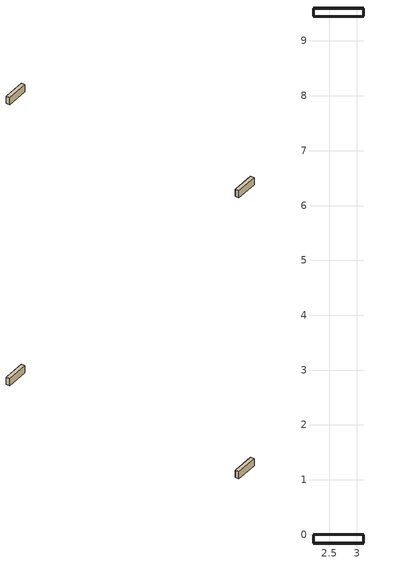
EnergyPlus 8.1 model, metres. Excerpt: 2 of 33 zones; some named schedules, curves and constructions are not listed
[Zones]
Top_AirGap_North
 wall outside (Ext_Canvas_Shell): 3.12,9.6 2.21,9.6 z2.87:3.18; 3.12,9.45 3.12,9.6 2.21,9.6 2.21,9.45 z3.18
 wall to Top_AirGap (Air_Wall): 2.21,9.45 3.12,9.45 z2.87:3.18
 wall to NE_AirGap_3 (Air_Wall): 3.12,9.45 3.12,9.6 z2.87:3.18
 wall to North Space Above Door (Air_Wall): 3.12,9.6 3.12,9.45 2.21,9.45 2.21,9.6 z2.87
 wall to NW_AirGap_3 (Air_Wall): 2.21,9.6 2.21,9.45 z2.87:3.18
Top_AirGap_South
 wall outside (Ext_Canvas_Shell): 2.21,-0.15 3.12,-0.15 z2.87:3.17; 3.12,-0.15 3.12,0 2.21,0 2.21,-0.15 z3.17
 wall to SW_AirGap_3 (Air_Wall): 2.21,0 2.21,-0.15 z2.87:3.17
 wall to South Space Above Door (Air_Wall): 3.12,0 3.12,-0.15 2.21,-0.15 2.21,0 z2.87
 wall to SE_AirGap_3 (Air_Wall): 3.12,-0.15 3.12,0 z2.87:3.17
 wall to Top_AirGap (Air_Wall): 3.12,0 2.21,0 z2.87:3.17
[Construction]
Ext_Canvas_Shell_Reverse: ExteriorCanvas_InsideBlack, ExteriorCanvas_Green
[Coil:Cooling:DX:SingleSpeed]
TZ1_PTACDXCoolCoil: Availability Schedule=CC_and_Fan; Gross Rated Total Cooling Capacity {W}=18170; Gross Rated Sensible Heat Ratio=0.677; Gross Rated Cooling COP {W/W}=1.87; Rated Air Flow Rate {m3/s}=0.6738; Total Cooling Capacity Function of Temperature Curve=HPACCoolCapFT; Total Cooling Capacity Function of Flow Fraction Curve=HPACCoolCapFFF; Energy Input Ratio Function of Temperature Curve=HPACEIRFT; Energy Input Ratio Function of Flow Fraction Curve=HPACEIRFFF; Part Load Fraction Correlation Curve=HPACPLFFPLR
[Coil:Heating:Electric]
TZ1_PTACHeater: Availability Schedule=ALWAYS_On; Efficiency=1; Nominal Capacity {W}=8800
[EnergyManagementSystem:Sensor]
Name | Output:Variable or Output:Meter Index Key | Output:Variable or Output:Meter
P_Sens | Environment | Site Outdoor Air Barometric Pressure
OZ_Floor_ST | OZ_Floor | Surface Inside Face Temperature
OZ_SouthWall_1_ST | OZ_SouthWall 1 | Surface Inside Face Temperature
OZ_SouthWall_2_ST | OZ_SouthWall 2 | Surface Inside Face Temperature
OZ_SouthWall_Door_ST | OZ_SouthWall Door | Surface Inside Face Temperature
OZ_SouthWall_3_ST | OZ_SouthWall 3 | Surface Inside Face Temperature
OZ_NorthWall_1_ST | OZ_NorthWall 1 | Surface Inside Face Temperature
OZ_NorthWall_2_ST | OZ_NorthWall 2 | Surface Inside Face Temperature
OZ_NorthWall_Door_ST | OZ_NorthWall Door | Surface Inside Face Temperature
OZ_NorthWall_3_ST | OZ_NorthWall 3 | Surface Inside Face Temperature
OZ_WestWall_1_ST | OZ_WestWall-1 | Surface Inside Face Temperature
OZ_WestWall_2_ST | OZ_WestWall-2 | Surface Inside Face Temperature
OZ_WestWall_3_ST | OZ_WestWall-3 | Surface Inside Face Temperature
OZ_EastWall_1_ST | OZ_EastWall-1 | Surface Inside Face Temperature
OZ_EastWall_2_ST | OZ_EastWall-2 | Surface Inside Face Temperature
OZ_EastWall_3_ST | OZ_EastWall-3 | Surface Inside Face Temperature
East_Windows_ST | East Windows | Surface Inside Face Temperature
West_Windows_ST | West Windows | Surface Inside Face Temperature
Surface_1_ST | Surface 1 | Surface Inside Face Temperature
Inside_EastWall_1_ST | Inside_EastWall-1 | Surface Inside Face Temperature
Surface_160_ST | Surface 160 | Surface Inside Face Temperature
Surface_53_ST | Surface 53 | Surface Inside Face Temperature
Inside_EastWall_3_ST | Inside_EastWall-3 | Surface Inside Face Temperature
Surface_34_ST | Surface 34 | Surface Inside Face Temperature
Inside_WestWall_3_ST | Inside_WestWall-3 | Surface Inside Face Temperature
Surface_27_ST | Surface 27 | Surface Inside Face Temperature
Surface_185_ST | Surface 185 | Surface Inside Face Temperature
Inside_WestWall_1_ST | Inside_WestWall-1 | Surface Inside Face Temperature
Surface_165_ST | Surface 165 | Surface Inside Face Temperature
Surface_9_ST | Surface 9 | Surface Inside Face Temperature
Surface_2_ST | Surface 2 | Surface Inside Face Temperature
Surface_19_ST | Surface 19 | Surface Inside Face Temperature
Surface_64_ST | Surface 64 | Surface Inside Face Temperature
Surface_169_ST | Surface 169 | Surface Inside Face Temperature
Surface_178_ST | Surface 178 | Surface Inside Face Temperature
Surface_68_ST | Surface 68 | Surface Inside Face Temperature
Surface_159_ST | Surface 159 | Surface Inside Face Temperature
Surface_5_ST | Surface 5 | Surface Inside Face Temperature
Outside_NorthWestFace_ST | Outside_NorthWestFace | Surface Inside Face Temperature
Surface_12_ST | Surface 12 | Surface Inside Face Temperature
Outside_SouthWestFace_ST | Outside_SouthWestFace | Surface Inside Face Temperature
Surface_171_ST | Surface 171 | Surface Inside Face Temperature
Surface_70_ST | Surface 70 | Surface Inside Face Temperature
Surface_182_ST | Surface 182 | Surface Inside Face Temperature
Outside_EastWall_1_ST | Outside_EastWall-1 | Surface Inside Face Temperature
Surface_195_ST | Surface 195 | Surface Inside Face Temperature
Outside_EastWall_2_ST | Outside_EastWall-2 | Surface Inside Face Temperature
Outside_EastWall_3_ST | Outside_EastWall-3 | Surface Inside Face Temperature
Surface_42_ST | Surface 42 | Surface Inside Face Temperature
Outside_WestWall_3_ST | Outside_WestWall-3 | Surface Inside Face Temperature
Outside_WestWall_2_ST | Outside_WestWall-2 | Surface Inside Face Temperature
Surface_188_ST | Surface 188 | Surface Inside Face Temperature
Outside_WestWall_1_ST | Outside_WestWall-1 | Surface Inside Face Temperature
Vestibule_EastWall_ST | Vestibule_EastWall | Surface Inside Face Temperature
Vestibule_NorthWall_Door_ST | Vestibule_NorthWall-Door | Surface Inside Face Temperature
Vestibule_WestWall_ST | Vestibule_WestWall | Surface Inside Face Temperature
Vestibule_Roof_ST | Vestibule_Roof | Surface Inside Face Temperature
Vestibule_SouthWall_ST | Vestibule_SouthWall | Surface Inside Face Temperature
[EnergyManagementSystem:ProgramCallingManager]
Floor CC Prgm: BeginTimestepBeforePredictor; Floor_CC_Prgm
ISoIS CC Prgm: BeginTimestepBeforePredictor; ISoIS_CC_Prgm
OSoIS CC Prgm: BeginTimestepBeforePredictor; OSoIS_CC_Prgm
ISoOS CC Prgm: BeginTimestepBeforePredictor; ISoOS_CC_Prgm
[EnergyManagementSystem:Actuator] Actuated Component Type=Schedule:Compact; Actuated Component Control Type=Schedule Value
Name | Actuated Component Unique
OZ_Floor_CCSA | OZ_Floor CC Sch
OZ_SouthWall_1_CCSA | OZ_SouthWall 1 CC Sch
OZ_SouthWall_2_CCSA | OZ_SouthWall 2 CC Sch
OZ_SouthWall_Door_CCSA | OZ_SouthWall Door CC Sch
OZ_SouthWall_3_CCSA | OZ_SouthWall 3 CC Sch
OZ_NorthWall_1_CCSA | OZ_NorthWall 1 CC Sch
OZ_NorthWall_2_CCSA | OZ_NorthWall 2 CC Sch
OZ_NorthWall_Door_CCSA | OZ_NorthWall Door CC Sch
OZ_NorthWall_3_CCSA | OZ_NorthWall 3 CC Sch
OZ_WestWall_1_CCSA | OZ_WestWall-1 CC Sch
OZ_WestWall_2_CCSA | OZ_WestWall-2 CC Sch
OZ_WestWall_3_CCSA | OZ_WestWall-3 CC Sch
OZ_EastWall_1_CCSA | OZ_EastWall-1 CC Sch
OZ_EastWall_2_CCSA | OZ_EastWall-2 CC Sch
OZ_EastWall_3_CCSA | OZ_EastWall-3 CC Sch
East_Windows_CCSA | East Windows CC Sch
West_Windows_CCSA | West Windows CC Sch
Surface_1_CCSA | Surface 1 CC Sch
Inside_EastWall_1_CCSA | Inside_EastWall-1 CC Sch
Surface_160_CCSA | Surface 160 CC Sch
Surface_53_CCSA | Surface 53 CC Sch
Inside_EastWall_3_CCSA | Inside_EastWall-3 CC Sch
Surface_34_CCSA | Surface 34 CC Sch
Inside_WestWall_3_CCSA | Inside_WestWall-3 CC Sch
Surface_27_CCSA | Surface 27 CC Sch
Surface_185_CCSA | Surface 185 CC Sch
Inside_WestWall_1_CCSA | Inside_WestWall-1 CC Sch
Surface_165_CCSA | Surface 165 CC Sch
Surface_9_CCSA | Surface 9 CC Sch
Surface_2_CCSA | Surface 2 CC Sch
Surface_19_CCSA | Surface 19 CC Sch
Surface_64_CCSA | Surface 64 CC Sch
Surface_169_CCSA | Surface 169 CC Sch
Surface_178_CCSA | Surface 178 CC Sch
Surface_68_CCSA | Surface 68 CC Sch
Surface_159_CCSA | Surface 159 CC Sch
Surface_5_CCSA | Surface 5 CC Sch
Outside_NorthWestFace_CCSA | Outside_NorthWestFace CC Sch
Surface_12_CCSA | Surface 12 CC Sch
Outside_SouthWestFace_CCSA | Outside_SouthWestFace CC Sch
Surface_171_CCSA | Surface 171 CC Sch
Surface_70_CCSA | Surface 70 CC Sch
Surface_182_CCSA | Surface 182 CC Sch
Outside_EastWall_1_CCSA | Outside_EastWall-1 CC Sch
Surface_195_CCSA | Surface 195 CC Sch
Outside_EastWall_2_CCSA | Outside_EastWall-2 CC Sch
Outside_EastWall_3_CCSA | Outside_EastWall-3 CC Sch
Surface_42_CCSA | Surface 42 CC Sch
Outside_WestWall_3_CCSA | Outside_WestWall-3 CC Sch
Outside_WestWall_2_CCSA | Outside_WestWall-2 CC Sch
Surface_188_CCSA | Surface 188 CC Sch
Outside_WestWall_1_CCSA | Outside_WestWall-1 CC Sch
Vestibule_EastWall_CCSA | Vestibule_EastWall CC Sch
Vestibule_NorthWall_Door_CCSA | Vestibule_NorthWall-Door CC Sch
Vestibule_WestWall_CCSA | Vestibule_WestWall CC Sch
Vestibule_Roof_CCSA | Vestibule_Roof CC Sch
Vestibule_SouthWall_CCSA | Vestibule_SouthWall CC Sch
[EnergyManagementSystem:Program]
Floor_CC_Prgm: SET m = 1; SET Tsurf = OZ_Floor_ST; SET Tzone = Occupied_TZ_OZ_Floor_ZT; SET deltaT = @Abs (Tsurf - Tzone); IF deltaT > 0; IF Tsurf > Tzone; SET OZ_Floor_CCSA = m * ((9.882 * (deltaT^(1/3))) / 6.283); ELSEIF Tsurf < Tzone; SET OZ_Floor_CCSA = m * ((1.81 * (deltaT^(1/3))) / 2.382); ENDIF; ELSE; SET OZ_Floor_CCSA = 0; ENDIF
ISoIS_CC_Prgm: SET m = 3.5; SET Tsurf = OZ_SouthWall_1_ST; SET Tzone = Occupied_TZ_OZ_SouthWall_1_ZT; SET deltaT = @Abs (Tsurf - Tzone); SET H = 3.62232854390653; IF deltaT > 0; SET a = (1.5 * ((deltaT / H)^(1/4)))^6; SET b = (1.23 * (deltaT^(1/3)))^6; SET OZ_SouthWall_1_CCSA = m * ((a + b)^(1/6)); ELSE; SET OZ_SouthWall_1_CCSA = 0; ENDIF; SET Tsurf = OZ_SouthWall_2_ST; SET Tzone = Occupied_TZ_OZ_SouthWall_2_ZT; SET deltaT = @Abs (Tsurf - Tzone); SET H = 1.3858720431555; IF deltaT > 0; SET a = (1.5 * ((deltaT / H)^(1/4)))^6; SET b = (1.23 * (deltaT^(1/3)))^6; SET OZ_SouthWall_2_CCSA = m * ((a + b)^(1/6)); ELSE; SET OZ_SouthWall_2_CCSA = 0; ENDIF; SET Tsurf = OZ_SouthWall_Door_ST; SET Tzone = Occupied_TZ_OZ_SouthWall_Door_ZT; SET deltaT = @Abs (Tsurf - Tzone); SET H = 2.04466055862581; IF deltaT > 0; SET a = (1.5 * ((deltaT / H)^(1/4)))^6; SET b = (1.23 * (deltaT^(1/3)))^6; SET OZ_SouthWall_Door_CCSA = m * ((a + b)^(1/6)); ELSE; SET OZ_SouthWall_Door_CCSA = 0; ENDIF; SET Tsurf = OZ_SouthWall_3_ST; SET Tzone = Occupied_TZ_OZ_SouthWall_3_ZT; SET deltaT = @Abs (Tsurf - Tzone); SET H = 3.62232854390653; IF deltaT > 0; SET a = (1.5 * ((deltaT / H)^(1/4)))^6; SET b = (1.23 * (deltaT^(1/3)))^6; SET OZ_SouthWall_3_CCSA = m * ((a + b)^(1/6)); ELSE; SET OZ_SouthWall_3_CCSA = 0; ENDIF; SET Tsurf = OZ_NorthWall_1_ST; SET Tzone = Occupied_TZ_OZ_NorthWall_1_ZT; SET deltaT = @Abs (Tsurf - Tzone); SET H = 3.62232854390653; IF deltaT > 0; SET a = (1.5 * ((deltaT / H)^(1/4)))^6; SET b = (1.23 * (deltaT^(1/3)))^6; SET OZ_NorthWall_1_CCSA = m * ((a + b)^(1/6)); ELSE; SET OZ_NorthWall_1_CCSA = 0; ENDIF; SET Tsurf = OZ_NorthWall_2_ST; SET Tzone = Occupied_TZ_OZ_NorthWall_2_ZT; SET deltaT = @Abs (Tsurf - Tzone); SET H = 1.3858720431555; IF deltaT > 0; SET a = (1.5 * ((deltaT / H)^(1/4)))^6; SET b = (1.23 * (deltaT^(1/3)))^6; SET OZ_NorthWall_2_CCSA = m * ((a + b)^(1/6)); ELSE; SET OZ_NorthWall_2_CCSA = 0; ENDIF; SET Tsurf = OZ_NorthWall_Door_ST; SET Tzone = Occupied_TZ_OZ_NorthWall_Door_ZT; SET deltaT = @Abs (Tsurf - Tzone); SET H = 2.04466055862581; IF deltaT > 0; SET a = (1.5 * ((deltaT / H)^(1/4)))^6; SET b = (1.23 * (deltaT^(1/3)))^6; SET OZ_NorthWall_Door_CCSA = m * ((a + b)^(1/6)); ELSE; SET OZ_NorthWall_Door_CCSA = 0; ENDIF; SET Tsurf = OZ_NorthWall_3_ST; SET Tzone = Occupied_TZ_OZ_NorthWall_3_ZT; SET deltaT = @Abs (Tsurf - Tzone); SET H = 3.62232854390653; IF deltaT > 0; SET a = (1.5 * ((deltaT / H)^(1/4)))^6; SET b = (1.23 * (deltaT^(1/3)))^6; SET OZ_NorthWall_3_CCSA = m * ((a + b)^(1/6)); ELSE; SET OZ_NorthWall_3_CCSA = 0; ENDIF; SET Tsurf = OZ_WestWall_1_ST; SET Tzone = Occupied_TZ_OZ_WestWall_1_ZT; SET deltaT = @Abs (Tsurf - Tzone); SET H = 1.72787042988298; IF deltaT > 0; SET a = (1.5 * ((deltaT / H)^(1/4)))^6; SET b = (1.23 * (deltaT^(1/3)))^6; SET OZ_WestWall_1_CCSA = m * ((a + b)^(1/6)); ELSE; SET OZ_WestWall_1_CCSA = 0; ENDIF; SET Tsurf = OZ_WestWall_2_ST; SET Tzone = Occupied_TZ_OZ_WestWall_2_ZT; SET deltaT = @Abs (Tsurf - Tzone); SET H = 0.61786241908727; IF deltaT > 0; SET a = (1.5 * ((deltaT / H)^(1/4)))^6; SET b = (1.23 * (deltaT^(1/3)))^6; SET OZ_WestWall_2_CCSA = m * ((a + b)^(1/6)); ELSE; SET OZ_WestWall_2_CCSA = 0; ENDIF; SET Tsurf = OZ_WestWall_3_ST; SET Tzone = Occupied_TZ_OZ_WestWall_3_ZT; SET deltaT = @Abs (Tsurf - Tzone); SET H = 1.1395829384753; IF deltaT > 0; SET a = (1.5 * ((deltaT / H)^(1/4)))^6; SET b = (1.23 * (deltaT^(1/3)))^6; SET OZ_WestWall_3_CCSA = m * ((a + b)^(1/6)); ELSE; SET OZ_WestWall_3_CCSA = 0; ENDIF; SET Tsurf = OZ_EastWall_1_ST; SET Tzone = Occupied_TZ_OZ_EastWall_1_ZT; SET deltaT = @Abs (Tsurf - Tzone); SET H = 1.72787042988298; IF deltaT > 0; SET a = (1.5 * ((deltaT / H)^(1/4)))^6; SET b = (1.23 * (deltaT^(1/3)))^6; SET OZ_EastWall_1_CCSA = m * ((a + b)^(1/6)); ELSE; SET OZ_EastWall_1_CCSA = 0; ENDIF; SET Tsurf = OZ_EastWall_2_ST; SET Tzone = Occupied_TZ_OZ_EastWall_2_ZT; SET deltaT = @Abs (Tsurf - Tzone); SET H = 0.61786241908727; IF deltaT > 0; SET a = (1.5 * ((deltaT / H)^(1/4)))^6; SET b = (1.23 * (deltaT^(1/3)))^6; SET OZ_EastWall_2_CCSA = m * ((a + b)^(1/6)); ELSE; SET OZ_EastWall_2_CCSA = 0; ENDIF; SET Tsurf = OZ_EastWall_3_ST; SET Tzone = Occupied_TZ_OZ_EastWall_3_ZT; SET deltaT = @Abs (Tsurf - Tzone); SET H = 1.1395829384753; IF deltaT > 0; SET a = (1.5 * ((deltaT / H)^(1/4)))^6; SET b = (1.23 * (deltaT^(1/3)))^6; SET OZ_EastWall_3_CCSA = m * ((a + b)^(1/6)); ELSE; SET OZ_EastWall_3_CCSA = 0; ENDIF; SET Tsurf = East_Windows_ST; SET Tzone = Occupied_TZ_East_Windows_ZT; SET deltaT = @Abs (Tsurf - Tzone); SET H = 0.441960000000003; IF deltaT > 0; SET a = (1.5 * ((deltaT / H)^(1/4)))^6; SET b = (1.23 * (deltaT^(1/3)))^6; SET East_Windows_CCSA = m * ((a + b)^(1/6)); ELSE; SET East_Windows_CCSA = 0; ENDIF; SET Tsurf = West_Windows_ST; SET Tzone = Occupied_TZ_West_Windows_ZT; SET deltaT = @Abs (Tsurf - Tzone); SET H = 0.441960000000005; IF deltaT > 0; SET a = (1.5 * ((deltaT / H)^(1/4)))^6; SET b = (1.23 * (deltaT^(1/3)))^6; SET West_Windows_CCSA = m * ((a + b)^(1/6)); ELSE; SET West_Windows_CCSA = 0; ENDIF; SET Tsurf = Surface_1_ST; SET Tzone = Occupied_TZ_Surface_1_ZT; SET deltaT = @Abs (Tsurf - Tzone); IF deltaT > 0; IF Tsurf > Tzone; SET Surface_1_CCSA = m * ((9.882 * (deltaT^(1/3))) / 6.283); ELSEIF Tsurf < Tzone; SET Surface_1_CCSA = m * ((1.81 * (deltaT^(1/3))) / 2.382); ENDIF; ELSE; SET Surface_1_CCSA = 0; ENDIF
OSoIS_CC_Prgm: SET m = 6.6; SET g = 9.80665; SET Tsurf = Inside_EastWall_1_ST; SET Tzone = East_AirGap_1_Inside_EastWall_1_ZT; SET deltaT = @Abs (Tsurf - Tzone); SET H = 1.72787042988298; SET Rho = @RhoAirFnPbTdbW P_Sens Tzone East_AirGap_1_Inside_EastWall_1_ZHR; SET Cp = @CpAirFnWTdb East_AirGap_1_Inside_EastWall_1_ZHR Tzone; SET Tmf = Tzone + (1/4) * (Tsurf - Tzone) + 273.15; SET mu = 3.723 * 0.000001 + 4.94 * 0.00000001 * Tmf; SET lambda = 2.873 * 0.001 + 7.76 * 0.00000001 * Tmf; IF deltaT > 0 && H > 0 && Tmf > 273.15; SET RaH = ((Rho^2) * (H^3) * g * Cp * deltaT) / (Tmf * mu * lambda); SET gamma_rad = @ArcSin 0.970211637983487; SET gamma_deg = @RadToDeg gamma_rad; IF gamma_deg < 15; SET Nu = 0.13 * (RaH^(1/3)); ELSEIF gamma_deg <= 90; SET a = @Exp (0.72 * gamma_rad); SET b = @Sin lambda; SET RaCV = 2.5 * (10^5) * ((a / b)^(1/5)); IF RaH <= RaCV; SET Nu = 0.56 * ((RaH * @Sin gamma_rad)^(1/4)); ELSE; SET Nu = 0.13 * ((RaH^(1/3)) - (RaCV^(1/3))) + 0.56 * ((RaCV * @sin gamma_rad)^(1/4)); ENDIF; ELSEIF gamma_deg <= 179; SET Nu = 0.56 * ((RaH * @Sin gamma_rad)^(1/4)); ELSEIF gamma_deg <= 180; SET Nu = 0.58 * (RaH^(1/5)); ENDIF; SET Inside_EastWall_1_CCSA = m * (Nu * (lambda/H)); ELSE; SET Inside_EastWall_1_CCSA = 0; ENDIF; SET Tsurf = Surface_160_ST; SET Tzone = Zn1_Surface_160_ZT; SET deltaT = @Abs (Tsurf - Tzone); SET H = 0.441960000000003; SET Rho = @RhoAirFnPbTdbW P_Sens Tzone Zn1_Surface_160_ZHR; SET Cp = @CpAirFnWTdb Zn1_Surface_160_ZHR Tzone; SET Tmf = Tzone + (1/4) * (Tsurf - Tzone) + 273.15; SET mu = 3.723 * 0.000001 + 4.94 * 0.00000001 * Tmf; SET lambda = 2.873 * 0.001 + 7.76 * 0.00000001 * Tmf; IF deltaT > 0 && H > 0 && Tmf > 273.15; SET RaH = ((Rho^2) * (H^3) * g * Cp * deltaT) / (Tmf * mu * lambda); SET gamma_rad = @ArcSin 0.718988376049117; SET gamma_deg = @RadToDeg gamma_rad; IF gamma_deg < 15; SET Nu = 0.13 * (RaH^(1/3)); ELSEIF gamma_deg <= 90; SET a = @Exp (0.72 * gamma_rad); SET b = @Sin lambda; SET RaCV = 2.5 * (10^5) * ((a / b)^(1/5)); IF RaH <= RaCV; SET Nu = 0.56 * ((RaH * @Sin gamma_rad)^(1/4)); ELSE; SET Nu = 0.13 * ((RaH^(1/3)) - (RaCV^(1/3))) + 0.56 * ((RaCV * @sin gamma_rad)^(1/4)); ENDIF; ELSEIF gamma_deg <= 179; SET Nu = 0.56 * ((RaH * @Sin gamma_rad)^(1/4)); ELSEIF gamma_deg <= 180; SET Nu = 0.58 * (RaH^(1/5)); ENDIF; SET Surface_160_CCSA = m * (Nu * (lambda/H)); ELSE; SET Surface_160_CCSA = 0; ENDIF; SET Tsurf = Surface_53_ST; SET Tzone = East_AirGap_2_Surface_53_ZT; SET deltaT = @Abs (Tsurf - Tzone); SET H = 0.61786241908727; SET Rho = @RhoAirFnPbTdbW P_Sens Tzone East_AirGap_2_Surface_53_ZHR; SET Cp = @CpAirFnWTdb East_AirGap_2_Surface_53_ZHR Tzone; SET Tmf = Tzone + (1/4) * (Tsurf - Tzone) + 273.15; SET mu = 3.723 * 0.000001 + 4.94 * 0.00000001 * Tmf; SET lambda = 2.873 * 0.001 + 7.76 * 0.00000001 * Tmf; IF deltaT > 0 && H > 0 && Tmf > 273.15; SET RaH = ((Rho^2) * (H^3) * g * Cp * deltaT) / (Tmf * mu * lambda); SET gamma_rad = @ArcSin 0.718988376049108; SET gamma_deg = @RadToDeg gamma_rad; IF gamma_deg < 15; SET Nu = 0.13 * (RaH^(1/3)); ELSEIF gamma_deg <= 90; SET a = @Exp (0.72 * gamma_rad); SET b = @Sin lambda; SET RaCV = 2.5 * (10^5) * ((a / b)^(1/5)); IF RaH <= RaCV; SET Nu = 0.56 * ((RaH * @Sin gamma_rad)^(1/4)); ELSE; SET Nu = 0.13 * ((RaH^(1/3)) - (RaCV^(1/3))) + 0.56 * ((RaCV * @sin gamma_rad)^(1/4)); ENDIF; ELSEIF gamma_deg <= 179; SET Nu = 0.56 * ((RaH * @Sin gamma_rad)^(1/4)); ELSEIF gamma_deg <= 180; SET Nu = 0.58 * (RaH^(1/5)); ENDIF; SET Surface_53_CCSA = m * (Nu * (lambda/H)); ELSE; SET Surface_53_CCSA = 0; ENDIF; SET Tsurf = Inside_EastWall_3_ST; SET Tzone = East_AirGap_3_Inside_EastWall_3_ZT; SET deltaT = @Abs (Tsurf - Tzone); SET H = 1.1395829384753; SET Rho = @RhoAirFnPbTdbW P_Sens Tzone East_AirGap_3_Inside_EastWall_3_ZHR; SET Cp = @CpAirFnWTdb East_AirGap_3_Inside_EastWall_3_ZHR Tzone; SET Tmf = Tzone + (1/4) * (Tsurf - Tzone) + 273.15; SET mu = 3.723 * 0.000001 + 4.94 * 0.00000001 * Tmf; SET lambda = 2.873 * 0.001 + 7.76 * 0.00000001 * Tmf; IF deltaT > 0 && H > 0 && Tmf > 273.15; SET RaH = ((Rho^2) * (H^3) * g * Cp * deltaT) / (Tmf * mu * lambda); SET gamma_rad = @ArcSin 0.378910551765302; SET gamma_deg = @RadToDeg gamma_rad; IF gamma_deg < 15; SET Nu = 0.13 * (RaH^(1/3)); ELSEIF gamma_deg <= 90; SET a = @Exp (0.72 * gamma_rad); SET b = @Sin lambda; SET RaCV = 2.5 * (10^5) * ((a / b)^(1/5)); IF RaH <= RaCV; SET Nu = 0.56 * ((RaH * @Sin gamma_rad)^(1/4)); ELSE; SET Nu = 0.13 * ((RaH^(1/3)) - (RaCV^(1/3))) + 0.56 * ((RaCV * @sin gamma_rad)^(1/4)); ENDIF; ELSEIF gamma_deg <= 179; SET Nu = 0.56 * ((RaH * @Sin gamma_rad)^(1/4)); ELSEIF gamma_deg <= 180; SET Nu = 0.58 * (RaH^(1/5)); ENDIF; SET Inside_EastWall_3_CCSA = m * (Nu * (lambda/H)); ELSE; SET Inside_EastWall_3_CCSA = 0; ENDIF; SET Tsurf = Surface_34_ST; SET Tzone = Top_AirGap_Surface_34_ZT; SET deltaT = @Abs (Tsurf - Tzone); IF deltaT > 0; IF Tsurf > Tzone; SET Surface_34_CCSA = m * ((9.882 * (deltaT^(1/3))) / 6.283); ELSEIF Tsurf < Tzone; SET Surface_34_CCSA = m * ((1.81 * (deltaT^(1/3))) / 2.382); ENDIF; ELSE; SET Surface_34_CCSA = 0; ENDIF; SET Tsurf = Inside_WestWall_3_ST; SET Tzone = West_AirGap_3_Inside_WestWall_3_ZT; SET deltaT = @Abs (Tsurf - Tzone); SET H = 1.1395829384753; SET Rho = @RhoAirFnPbTdbW P_Sens Tzone West_AirGap_3_Inside_WestWall_3_ZHR; SET Cp = @CpAirFnWTdb West_AirGap_3_Inside_WestWall_3_ZHR Tzone; SET Tmf = Tzone + (1/4) * (Tsurf - Tzone) + 273.15; SET mu = 3.723 * 0.000001 + 4.94 * 0.00000001 * Tmf; SET lambda = 2.873 * 0.001 + 7.76 * 0.00000001 * Tmf; IF deltaT > 0 && H > 0 && Tmf > 273.15; SET RaH = ((Rho^2) * (H^3) * g * Cp * deltaT) / (Tmf * mu * lambda); SET gamma_rad = @ArcSin 0.378910551765302; SET gamma_deg = @RadToDeg gamma_rad; IF gamma_deg < 15; SET Nu = 0.13 * (RaH^(1/3)); ELSEIF gamma_deg <= 90; SET a = @Exp (0.72 * gamma_rad); SET b = @Sin lambda; SET RaCV = 2.5 * (10^5) * ((a / b)^(1/5)); IF RaH <= RaCV; SET Nu = 0.56 * ((RaH * @Sin gamma_rad)^(1/4)); ELSE; SET Nu = 0.13 * ((RaH^(1/3)) - (RaCV^(1/3))) + 0.56 * ((RaCV * @sin gamma_rad)^(1/4)); ENDIF; ELSEIF gamma_deg <= 179; SET Nu = 0.56 * ((RaH * @Sin gamma_rad)^(1/4)); ELSEIF gamma_deg <= 180; SET Nu = 0.58 * (RaH^(1/5)); ENDIF; SET Inside_WestWall_3_CCSA = m * (Nu * (lambda/H)); ELSE; SET Inside_WestWall_3_CCSA = 0; ENDIF; SET Tsurf = Surface_27_ST; SET Tzone = West_AirGap_2_Surface_27_ZT; SET deltaT = @Abs (Tsurf - Tzone); SET H = 0.61786241908727; SET Rho = @RhoAirFnPbTdbW P_Sens Tzone West_AirGap_2_Surface_27_ZHR; SET Cp = @CpAirFnWTdb West_AirGap_2_Surface_27_ZHR Tzone; SET Tmf = Tzone + (1/4) * (Tsurf - Tzone) + 273.15; SET mu = 3.723 * 0.000001 + 4.94 * 0.00000001 * Tmf; SET lambda = 2.873 * 0.001 + 7.76 * 0.00000001 * Tmf; IF deltaT > 0 && H > 0 && Tmf > 273.15; SET RaH = ((Rho^2) * (H^3) * g * Cp * deltaT) / (Tmf * mu * lambda); SET gamma_rad = @ArcSin 0.718988376049109; SET gamma_deg = @RadToDeg gamma_rad; IF gamma_deg < 15; SET Nu = 0.13 * (RaH^(1/3)); ELSEIF gamma_deg <= 90; SET a = @Exp (0.72 * gamma_rad); SET b = @Sin lambda; SET RaCV = 2.5 * (10^5) * ((a / b)^(1/5)); IF RaH <= RaCV; SET Nu = 0.56 * ((RaH * @Sin gamma_rad)^(1/4)); ELSE; SET Nu = 0.13 * ((RaH^(1/3)) - (RaCV^(1/3))) + 0.56 * ((RaCV * @sin gamma_rad)^(1/4)); ENDIF; ELSEIF gamma_deg <= 179; SET Nu = 0.56 * ((RaH * @Sin gamma_rad)^(1/4)); ELSEIF gamma_deg <= 180; SET Nu = 0.58 * (RaH^(1/5)); ENDIF; SET Surface_27_CCSA = m * (Nu * (lambda/H)); ELSE; SET Surface_27_CCSA = 0; ENDIF; SET Tsurf = Surface_185_ST; SET Tzone = Zn2_Surface_185_ZT; SET deltaT = @Abs (Tsurf - Tzone); SET H = 0.441960000000003; SET Rho = @RhoAirFnPbTdbW P_Sens Tzone Zn2_Surface_185_ZHR; SET Cp = @CpAirFnWTdb Zn2_Surface_185_ZHR Tzone; SET Tmf = Tzone + (1/4) * (Tsurf - Tzone) + 273.15; SET mu = 3.723 * 0.000001 + 4.94 * 0.00000001 * Tmf; SET lambda = 2.873 * 0.001 + 7.76 * 0.00000001 * Tmf; IF deltaT > 0 && H > 0 && Tmf > 273.15; SET RaH = ((Rho^2) * (H^3) * g * Cp * deltaT) / (Tmf * mu * lambda); SET gamma_rad = @ArcSin 0.718988376049117; SET gamma_deg = @RadToDeg gamma_rad; IF gamma_deg < 15; SET Nu = 0.13 * (RaH^(1/3)); ELSEIF gamma_deg <= 90; SET a = @Exp (0.72 * gamma_rad); SET b = @Sin lambda; SET RaCV = 2.5 * (10^5) * ((a / b)^(1/5)); IF RaH <= RaCV; SET Nu = 0.56 * ((RaH * @Sin gamma_rad)^(1/4)); ELSE; SET Nu = 0.13 * ((RaH^(1/3)) - (RaCV^(1/3))) + 0.56 * ((RaCV * @sin gamma_rad)^(1/4)); ENDIF; ELSEIF gamma_deg <= 179; SET Nu = 0.56 * ((RaH * @Sin gamma_rad)^(1/4)); ELSEIF gamma_deg <= 180; SET Nu = 0.58 * (RaH^(1/5)); ENDIF; SET Surface_185_CCSA = m * (Nu * (lambda/H)); ELSE; SET Surface_185_CCSA = 0; ENDIF; SET Tsurf = Inside_WestWall_1_ST; SET Tzone = West_AirGap_1_Inside_WestWall_1_ZT; SET deltaT = @Abs (Tsurf - Tzone); SET H = 1.72787042988298; SET Rho = @RhoAirFnPbTdbW P_Sens Tzone West_AirGap_1_Inside_WestWall_1_ZHR; SET Cp = @CpAirFnWTdb West_AirGap_1_Inside_WestWall_1_ZHR Tzone; SET Tmf = Tzone + (1/4) * (Tsurf - Tzone) + 273.15; SET mu = 3.723 * 0.000001 + 4.94 * 0.00000001 * Tmf; SET lambda = 2.873 * 0.001 + 7.76 * 0.00000001 * Tmf; IF deltaT > 0 && H > 0 && Tmf > 273.15; SET RaH = ((Rho^2) * (H^3) * g * Cp * deltaT) / (Tmf * mu * lambda); SET gamma_rad = @ArcSin 0.970211637983487; SET gamma_deg = @RadToDeg gamma_rad; IF gamma_deg < 15; SET Nu = 0.13 * (RaH^(1/3)); ELSEIF gamma_deg <= 90; SET a = @Exp (0.72 * gamma_rad); SET b = @Sin lambda; SET RaCV = 2.5 * (10^5) * ((a / b)^(1/5)); IF RaH <= RaCV; SET Nu = 0.56 * ((RaH * @Sin gamma_rad)^(1/4)); ELSE; SET Nu = 0.13 * ((RaH^(1/3)) - (RaCV^(1/3))) + 0.56 * ((RaCV * @sin gamma_rad)^(1/4)); ENDIF; ELSEIF gamma_deg <= 179; SET Nu = 0.56 * ((RaH * @Sin gamma_rad)^(1/4)); ELSEIF gamma_deg <= 180; SET Nu = 0.58 * (RaH^(1/5)); ENDIF; SET Inside_WestWall_1_CCSA = m * (Nu * (lambda/H)); ELSE; SET Inside_WestWall_1_CCSA = 0; ENDIF; SET Tsurf = Surface_165_ST; SET Tzone = NorthEast_AirGap_Surface_165_ZT; SET deltaT = @Abs (Tsurf - Tzone); SET H = 3.62232854390653; SET Rho = @RhoAirFnPbTdbW P_Sens Tzone NorthEast_AirGap_Surface_165_ZHR; SET Cp = @CpAirFnWTdb NorthEast_AirGap_Surface_165_ZHR Tzone; SET Tmf = Tzone + (1/4) * (Tsurf - Tzone) + 273.15; SET mu = 3.723 * 0.000001 + 4.94 * 0.00000001 * Tmf; SET lambda = 2.873 * 0.001 + 7.76 * 0.00000001 * Tmf; IF deltaT > 0 && H > 0 && Tmf > 273.15; SET RaH = ((Rho^2) * (H^3) * g * Cp * deltaT) / (Tmf * mu * lambda); SET gamma_rad = @ArcSin 0.792363245136403; SET gamma_deg = @RadToDeg gamma_rad; IF gamma_deg < 15; SET Nu = 0.13 * (RaH^(1/3)); ELSEIF gamma_deg <= 90; SET a = @Exp (0.72 * gamma_rad); SET b = @Sin lambda; SET RaCV = 2.5 * (10^5) * ((a / b)^(1/5)); IF RaH <= RaCV; SET Nu = 0.56 * ((RaH * @Sin gamma_rad)^(1/4)); ELSE; SET Nu = 0.13 * ((RaH^(1/3)) - (RaCV^(1/3))) + 0.56 * ((RaCV * @sin gamma_rad)^(1/4)); ENDIF; ELSEIF gamma_deg <= 179; SET Nu = 0.56 * ((RaH * @Sin gamma_rad)^(1/4)); ELSEIF gamma_deg <= 180; SET Nu = 0.58 * (RaH^(1/5)); ENDIF; SET Surface_165_CCSA = m * (Nu * (lambda/H)); ELSE; SET Surface_165_CCSA = 0; ENDIF; SET Tsurf = Surface_9_ST; SET Tzone = North_Space_Above_Door_Surface_9_ZT; SET deltaT = @Abs (Tsurf - Tzone); SET H = 1.3858720431555; SET Rho = @RhoAirFnPbTdbW P_Sens Tzone North_Space_Above_Door_Surface_9_ZHR; SET Cp = @CpAirFnWTdb North_Space_Above_Door_Surface_9_ZHR Tzone; SET Tmf = Tzone + (1/4) * (Tsurf - Tzone) + 273.15; SET mu = 3.723 * 0.000001 + 4.94 * 0.00000001 * Tmf; SET lambda = 2.873 * 0.001 + 7.76 * 0.00000001 * Tmf; IF deltaT > 0 && H > 0 && Tmf > 273.15; SET RaH = ((Rho^2) * (H^3) * g * Cp * deltaT) / (Tmf * mu * lambda); SET gamma_rad = @ArcSin 0.751440225050525; SET gamma_deg = @RadToDeg gamma_rad; IF gamma_deg < 15; SET Nu = 0.13 * (RaH^(1/3)); ELSEIF gamma_deg <= 90; SET a = @Exp (0.72 * gamma_rad); SET b = @Sin lambda; SET RaCV = 2.5 * (10^5) * ((a / b)^(1/5)); IF RaH <= RaCV; SET Nu = 0.56 * ((RaH * @Sin gamma_rad)^(1/4)); ELSE; SET Nu = 0.13 * ((RaH^(1/3)) - (RaCV^(1/3))) + 0.56 * ((RaCV * @sin gamma_rad)^(1/4)); ENDIF; ELSEIF gamma_deg <= 179; SET Nu = 0.56 * ((RaH * @Sin gamma_rad)^(1/4)); ELSEIF gamma_deg <= 180; SET Nu = 0.58 * (RaH^(1/5)); ENDIF; SET Surface_9_CCSA = m * (Nu * (lambda/H)); ELSE; SET Surface_9_CCSA = 0; ENDIF; SET Tsurf = Surface_2_ST; SET Tzone = NorthWest_AirGap_Surface_2_ZT; SET deltaT = @Abs (Tsurf - Tzone); SET H = 3.62232854390653; SET Rho = @RhoAirFnPbTdbW P_Sens Tzone NorthWest_AirGap_Surface_2_ZHR; SET Cp = @CpAirFnWTdb NorthWest_AirGap_Surface_2_ZHR Tzone; SET Tmf = Tzone + (1/4) * (Tsurf - Tzone) + 273.15; SET mu = 3.723 * 0.000001 + 4.94 * 0.00000001 * Tmf; SET lambda = 2.873 * 0.001 + 7.76 * 0.00000001 * Tmf; IF deltaT > 0 && H > 0 && Tmf > 273.15; SET RaH = ((Rho^2) * (H^3) * g * Cp * deltaT) / (Tmf * mu * lambda); SET gamma_rad = @ArcSin 0.792363245136403; SET gamma_deg = @RadToDeg gamma_rad; IF gamma_deg < 15; SET Nu = 0.13 * (RaH^(1/3)); ELSEIF gamma_deg <= 90; SET a = @Exp (0.72 * gamma_rad); SET b = @Sin lambda; SET RaCV = 2.5 * (10^5) * ((a / b)^(1/5)); IF RaH <= RaCV; SET Nu = 0.56 * ((RaH * @Sin gamma_rad)^(1/4)); ELSE; SET Nu = 0.13 * ((RaH^(1/3)) - (RaCV^(1/3))) + 0.56 * ((RaCV * @sin gamma_rad)^(1/4)); ENDIF; ELSEIF gamma_deg <= 179; SET Nu = 0.56 * ((RaH * @Sin gamma_rad)^(1/4)); ELSEIF gamma_deg <= 180; SET Nu = 0.58 * (RaH^(1/5)); ENDIF; SET Surface_2_CCSA = m * (Nu * (lambda/H)); ELSE; SET Surface_2_CCSA = 0; ENDIF; SET Tsurf = Surface_19_ST; SET Tzone = North_Door_Surface_19_ZT; SET deltaT = @Abs (Tsurf - Tzone); SET H = 2.04466055862581; SET Rho = @RhoAirFnPbTdbW P_Sens Tzone North_Door_Surface_19_ZHR; SET Cp = @CpAirFnWTdb North_Door_Surface_19_ZHR Tzone; SET Tmf = Tzone + (1/4) * (Tsurf - Tzone) + 273.15; SET mu = 3.723 * 0.000001 + 4.94 * 0.00000001 * Tmf; SET lambda = 2.873 * 0.001 + 7.76 * 0.00000001 * Tmf; IF deltaT > 0 && H > 0 && Tmf > 273.15; SET RaH = ((Rho^2) * (H^3) * g * Cp * deltaT) / (Tmf * mu * lambda); SET gamma_rad = @ArcSin 0.894427190999916; SET gamma_deg = @RadToDeg gamma_rad; IF gamma_deg < 15; SET Nu = 0.13 * (RaH^(1/3)); ELSEIF gamma_deg <= 90; SET a = @Exp (0.72 * gamma_rad); SET b = @Sin lambda; SET RaCV = 2.5 * (10^5) * ((a / b)^(1/5)); IF RaH <= RaCV; SET Nu = 0.56 * ((RaH * @Sin gamma_rad)^(1/4)); ELSE; SET Nu = 0.13 * ((RaH^(1/3)) - (RaCV^(1/3))) + 0.56 * ((RaCV * @sin gamma_rad)^(1/4)); ENDIF; ELSEIF gamma_deg <= 179; SET Nu = 0.56 * ((RaH * @Sin gamma_rad)^(1/4)); ELSEIF gamma_deg <= 180; SET Nu = 0.58 * (RaH^(1/5)); ENDIF; SET Surface_19_CCSA = m * (Nu * (lambda/H)); ELSE; SET Surface_19_CCSA = 0; ENDIF; SET Tsurf = Surface_64_ST; SET Tzone = South_AirGap_Surface_64_ZT; SET deltaT = @Abs (Tsurf - Tzone); SET H = 3.62232854390652; SET Rho = @RhoAirFnPbTdbW P_Sens Tzone South_AirGap_Surface_64_ZHR; SET Cp = @CpAirFnWTdb South_AirGap_Surface_64_ZHR Tzone; SET Tmf = Tzone + (1/4) * (Tsurf - Tzone) + 273.15; SET mu = 3.723 * 0.000001 + 4.94 * 0.00000001 * Tmf; SET lambda = 2.873 * 0.001 + 7.76 * 0.00000001 * Tmf; IF deltaT > 0 && H > 0 && Tmf > 273.15; SET RaH = ((Rho^2) * (H^3) * g * Cp * deltaT) / (Tmf * mu * lambda); SET gamma_rad = @ArcSin 0.792363245136403; SET gamma_deg = @RadToDeg gamma_rad; IF gamma_deg < 15; SET Nu = 0.13 * (RaH^(1/3)); ELSEIF gamma_deg <= 90; SET a = @Exp (0.72 * gamma_rad); SET b = @Sin lambda; SET RaCV = 2.5 * (10^5) * ((a / b)^(1/5)); IF RaH <= RaCV; SET Nu = 0.56 * ((RaH * @Sin gamma_rad)^(1/4)); ELSE; SET Nu = 0.13 * ((RaH^(1/3)) - (RaCV^(1/3))) + 0.56 * ((RaCV * @sin gamma_rad)^(1/4)); ENDIF; ELSEIF gamma_deg <= 179; SET Nu = 0.56 * ((RaH * @Sin gamma_rad)^(1/4)); ELSEIF gamma_deg <= 180; SET Nu = 0.58 * (RaH^(1/5)); ENDIF; SET Surface_64_CCSA = m * (Nu * (lambda/H)); ELSE; SET Surface_64_CCSA = 0; ENDIF; SET Tsurf = Surface_169_ST; SET Tzone = South_Space_Above_Door_Surface_169_ZT; SET deltaT = @Abs (Tsurf - Tzone); SET H = 1.3858720431555; SET Rho = @RhoAirFnPbTdbW P_Sens Tzone South_Space_Above_Door_Surface_169_ZHR; SET Cp = @CpAirFnWTdb South_Space_Above_Door_Surface_169_ZHR Tzone; SET Tmf = Tzone + (1/4) * (Tsurf - Tzone) + 273.15; SET mu = 3.723 * 0.000001 + 4.94 * 0.00000001 * Tmf; SET lambda = 2.873 * 0.001 + 7.76 * 0.00000001 * Tmf; IF deltaT > 0 && H > 0 && Tmf > 273.15; SET RaH = ((Rho^2) * (H^3) * g * Cp * deltaT) / (Tmf * mu * lambda); SET gamma_rad = @ArcSin 0.751440225050525; SET gamma_deg = @RadToDeg gamma_rad; IF gamma_deg < 15; SET Nu = 0.13 * (RaH^(1/3)); ELSEIF gamma_deg <= 90; SET a = @Exp (0.72 * gamma_rad); SET b = @Sin lambda; SET RaCV = 2.5 * (10^5) * ((a / b)^(1/5)); IF RaH <= RaCV; SET Nu = 0.56 * ((RaH * @Sin gamma_rad)^(1/4)); ELSE; SET Nu = 0.13 * ((RaH^(1/3)) - (RaCV^(1/3))) + 0.56 * ((RaCV * @sin gamma_rad)^(1/4)); ENDIF; ELSEIF gamma_deg <= 179; SET Nu = 0.56 * ((RaH * @Sin gamma_rad)^(1/4)); ELSEIF gamma_deg <= 180; SET Nu = 0.58 * (RaH^(1/5)); ENDIF; SET Surface_169_CCSA = m * (Nu * (lambda/H)); ELSE; SET Surface_169_CCSA = 0; ENDIF; SET Tsurf = Surface_178_ST; SET Tzone = South_Door_Surface_178_ZT; SET deltaT = @Abs (Tsurf - Tzone); SET H = 2.04466055862581; SET Rho = @RhoAirFnPbTdbW P_Sens Tzone South_Door_Surface_178_ZHR; SET Cp = @CpAirFnWTdb South_Door_Surface_178_ZHR Tzone; SET Tmf = Tzone + (1/4) * (Tsurf - Tzone) + 273.15; SET mu = 3.723 * 0.000001 + 4.94 * 0.00000001 * Tmf; SET lambda = 2.873 * 0.001 + 7.76 * 0.00000001 * Tmf; IF deltaT > 0 && H > 0 && Tmf > 273.15; SET RaH = ((Rho^2) * (H^3) * g * Cp * deltaT) / (Tmf * mu * lambda); SET gamma_rad = @ArcSin 0.894427190999916; SET gamma_deg = @RadToDeg gamma_rad; IF gamma_deg < 15; SET Nu = 0.13 * (RaH^(1/3)); ELSEIF gamma_deg <= 90; SET a = @Exp (0.72 * gamma_rad); SET b = @Sin lambda; SET RaCV = 2.5 * (10^5) * ((a / b)^(1/5)); IF RaH <= RaCV; SET Nu = 0.56 * ((RaH * @Sin gamma_rad)^(1/4)); ELSE; SET Nu = 0.13 * ((RaH^(1/3)) - (RaCV^(1/3))) + 0.56 * ((RaCV * @sin gamma_rad)^(1/4)); ENDIF; ELSEIF gamma_deg <= 179; SET Nu = 0.56 * ((RaH * @Sin gamma_rad)^(1/4)); ELSEIF gamma_deg <= 180; SET Nu = 0.58 * (RaH^(1/5)); ENDIF; SET Surface_178_CCSA = m * (Nu * (lambda/H)); ELSE; SET Surface_178_CCSA = 0; ENDIF; SET Tsurf = Surface_68_ST; SET Tzone = SouthEast_AirGap_Surface_68_ZT; SET deltaT = @Abs (Tsurf - Tzone); SET H = 3.62232854390653; SET Rho = @RhoAirFnPbTdbW P_Sens Tzone SouthEast_AirGap_Surface_68_ZHR; SET Cp = @CpAirFnWTdb SouthEast_AirGap_Surface_68_ZHR Tzone; SET Tmf = Tzone + (1/4) * (Tsurf - Tzone) + 273.15; SET mu = 3.723 * 0.000001 + 4.94 * 0.00000001 * Tmf; SET lambda = 2.873 * 0.001 + 7.76 * 0.00000001 * Tmf; IF deltaT > 0 && H > 0 && Tmf > 273.15; SET RaH = ((Rho^2) * (H^3) * g * Cp * deltaT) / (Tmf * mu * lambda); SET gamma_rad = @ArcSin 0.792363245136403; SET gamma_deg = @RadToDeg gamma_rad; IF gamma_deg < 15; SET Nu = 0.13 * (RaH^(1/3)); ELSEIF gamma_deg <= 90; SET a = @Exp (0.72 * gamma_rad); SET b = @Sin lambda; SET RaCV = 2.5 * (10^5) * ((a / b)^(1/5)); IF RaH <= RaCV; SET Nu = 0.56 * ((RaH * @Sin gamma_rad)^(1/4)); ELSE; SET Nu = 0.13 * ((RaH^(1/3)) - (RaCV^(1/3))) + 0.56 * ((RaCV * @sin gamma_rad)^(1/4)); ENDIF; ELSEIF gamma_deg <= 179; SET Nu = 0.56 * ((RaH * @Sin gamma_rad)^(1/4)); ELSEIF gamma_deg <= 180; SET Nu = 0.58 * (RaH^(1/5)); ENDIF; SET Surface_68_CCSA = m * (Nu * (lambda/H)); ELSE; SET Surface_68_CCSA = 0; ENDIF
[Schedule:Compact]
AirBeam_InfilSchedule: Through: 06/23, For: AllDays, Until: 0:15, 0, Until: 0:30, 0, Until: 0:45, 0, Until: 1:00, 0, Until: 1:15, 0, Until: 1:30, 0, Until: 1:45, 0, Until: 2:00, 0, Until: 2:15, 0, Until: 2:30, 0, Until: 2:45, 0, Until: 3:00, 0, Until: 3:15, 0, Until: 3:30, 0, Until: 3:45, 0, Until: 4:00, 0, Until: 4:15, 0, Until: 4:30, 0, Until: 4:45, 0, Until: 5:00, 0, Until: 5:15, 0, Until: 5:30, 0, Until: 5:45, 0, Until: 6:00, 0, Until: 6:15, 0, Until: 6:30, 0, Until: 6:45, 0, Until: 7:00, 0, Until: 7:15, 0, Until: 7:30, 0, Until: 7:45, 0, Until: 8:00, 0, Until: 8:15, 0, Until: 8:30, 0, Until: 8:45, 0, Until: 9:00, 0, Until: 9:15, 0, Until: 9:30, 0, Until: 9:45, 0, Until: 10:00, 0, Until: 10:15, 0, Until: 10:30, 0, Until: 10:45, 0, Until: 11:00, 0, Until: 11:15, 0, Until: 11:30, 0, Until: 11:45, 0, Until: 12:00, 0, Until: 12:15, 0, Until: 12:30, 0, Until: 12:45, 0, Until: 13:00, 0, Until: 13:15, 0, Until: 13:30, 0, Until: 13:45, 0, Until: 14:00, 0, Until: 14:15, 0, Until: 14:30, 0, Until: 14:45, 0, Until: 15:00, 0, Until: 15:15, 0, Until: 15:30, 0, Until: 15:45, 0, Until: 16:00, 0, Until: 16:15, 0, Until: 16:30, 0, Until: 16:45, 0, Until: 17:00, 0, Until: 17:15, 0, Until: 17:30, 0, Until: 17:45, 0, Until: 18:00, 0, Until: 18:15, 0, Until: 18:30, 0, Until: 18:45, 0, Until: 19:00, 0, Until: 19:15, 0, Until: 19:30, 0, Until: 19:45, 0, Until: 20:00, 0, Until: 20:15, 0, Until: 20:30, 0, Until: 20:45, 0, Until: 21:00, 0, Until: 21:15, 0, Until: 21:30, 0, Until: 21:45, 0, Until: 22:00, 0, Until: 22:15, 0, Until: 22:30, 0, Until: 22:45, 0, Until: 23:00, 0, Until: 23:15, 0, Until: 23:30, 0, Until: 23:45, 0, Until: 24:00, 0, Through: 06/24, For: AllDays, Until: 0:15, 0, Until: 0:30, 0, Until: 0:45, 0, Until: 1:00, 0, Until: 1:15, 0, Until: 1:30, 0, Until: 1:45, 0, Until: 2:00, 0, Until: 2:15, 0, Until: 2:30, 0, Until: 2:45, 0, Until: 3:00, 0, Until: 3:15, 0, Until: 3:30, 0, Until: 3:45, 0, Until: 4:00, 0, Until: 4:15, 0, Until: 4:30, 0, Until: 4:45, 0, Until: 5:00, 0, Until: 5:15, 0, Until: 5:30, 0, Until: 5:45, 0, Until: 6:00, 0, Until: 6:15, 0, Until: 6:30, 0, Until: 6:45, 0, Until: 7:00, 0, Until: 7:15, 0.161, Until: 7:30, 0.165, Until: 7:45, 0.184, Until: 8:00, 0.175, Until: 8:15, 0.195, Until: 8:30, 0.169, Until: 8:45, 0.191, Until: 9:00, 0.177, Until: 9:15, 0.176, Until: 9:30, 0.19, Until: 9:45, 0.219, Until: 10:00, 0.212, Until: 10:15, 0.232, Until: 10:30, 0.241, Until: 10:45, 0.24, Until: 11:00, 0.252, Until: 11:15, 0.26, Until: 11:30, 0.255, Until: 11:45, 0.299, Until: 12:00, 0.267, Until: 12:15, 0.308, Until: 12:30, 0.263, Until: 12:45, 0.303, Until: 13:00, 0.317, Until: 13:15, 0.29, Until: 13:30, 0.283, Until: 13:45, 0.384, Until: 14:00, 0.373, Until: 14:15, 0.204, Until: 14:30, 0.272, Until: 14:45, 0.288, Until: 15:00, 0.329, Until: 15:15, 0.339, Until: 15:30, 0.382, Until: 15:45, 0.3, Until: 16:00, 0.352, Until: 16:15, 0.485, Until: 16:30, 0.358, Until: 16:45, 0.364, Until: 17:00, 0.393, Until: 17:15, 0.317, Until: 17:30, 0.374, Until: 17:45, 0.401, Until: 18:00, 0.356, Until: 18:15, 0.373, Until: 18:30, 0.291, Until: 18:45, 0.296, Until: 19:00, 0.241, Until: 19:15, 0.224, Until: 19:30, 0.214, Until: 19:45, 0.245, Until: 20:00, 0.24, Until: 20:15, 0.227, Until: 20:30, 0.207, Until: 20:45, 0.178, Until: 21:00, 0.228, Until: 21:15, 0.252, Until: 21:30, 0.229, Until: 21:45, 0.205, Until: 22:00, 0.182, Until: 22:15, 0.193, Until: 22:30, 0.159, Until: 22:45, 0.244, Until: 23:00, 0.243, Until: 23:15, 0.247, Until: 23:30, 0.292, Until: 23:45, 0.254, Until: 24:00, 0.257, Through: 06/25, For: AllDays, Until: 0:15, 0.197, Until: 0:30, 0.202, Until: 0:45, 0.256, Until: 1:00, 0.227, Until: 1:15, 0.217, Until: 1:30, 0.255, Until: 1:45, 0.226, Until: 2:00, 0.286, Until: 2:15, 0.27, Until: 2:30, 0.287, Until: 2:45, 0.246, Until: 3:00, 0.236, Until: 3:15, 0.221, Until: 3:30, 0.182, Until: 3:45, 0.108, Until: 4:00, 0.107, Until: 4:15, 0.153, Until: 4:30, 0.143, Until: 4:45, 0.072, Until: 5:00, 0.125, Until: 5:15, 0.184, Until: 5:30, 0.15, Until: 5:45, 0.431, Until: 6:00, 0.212, Until: 6:15, 0.171, Until: 6:30, 0.182, Until: 6:45, 0.196, Until: 7:00, 0.233, Until: 7:15, 0.154, Until: 7:30, 0.303, Until: 7:45, 0.327, Until: 8:00, 0.331, Until: 8:15, 0.338, Until: 8:30, 0.403, Until: 8:45, 0.427, Until: 9:00, 0.392, Until: 9:15, 0.403, Until: 9:30, 0.376, Until: 9:45, 0.405, Until: 10:00, 0.382, Until: 10:15, 0.486, Until: 10:30, 0.457, Until: 10:45, 0.499, Until: 11:00, 0.431, Until: 11:15, 0.452, Until: 11:30, 0.516, Until: 11:45, 0.479, Until: 12:00, 0.549, Until: 12:15, 0.485, Until: 12:30, 0.462, Until: 12:45, 0.56, Until: 13:00, 0.448, Until: 13:15, 0.544, Until: 13:30, 0.511, Until: 13:45, 0.506, Until: 14:00, 0.548, Until: 14:15, 0.542, Until: 14:30, 0.58, Until: 14:45, 0.513, Until: 15:00, 0.561, Until: 15:15, 0.579, Until: 15:30, 0.578, Until: 15:45, 0.554, Until: 16:00, 0.59, Until: 16:15, 0.749, Until: 16:30, 0.603, Until: 16:45, 0.595, Until: 17:00, 0.536, Until: 17:15, 0.537, Until: 17:30, 0.573, Until: 17:45, 0.523, Until: 18:00, 0.513, Until: 18:15, 0.418, Until: 18:30, 0.329, Until: 18:45, 0.273, Until: 19:00, 0.242, Until: 19:15, 0.246, Until: 19:30, 0.269, Until: 19:45, 0.322, Until: 20:00, 0.254, Until: 20:15, 0.204, Until: 20:30, 0.19, Until: 20:45, 0.192, Until: 21:00, 0.17, Until: 21:15, 0.182, Until: 21:30, 0.161, Until: 21:45, 0.16, Until: 22:00, 0.175, Until: 22:15, 0.134, Until: 22:30, 0.161, Until: 22:45, 0.138, Until: 23:00, 0.157, Until: 23:15, 0.132, Until: 23:30, 0.154, Until: 23:45, 0.108, Until: 24:00, 0.181, Through: 06/26, For: AllDays, Until: 0:15, 0.172, Until: 0:30, 0.141, Until: 0:45, 0.146, Until: 1:00, 0.137, Until: 1:15, 0.214, Until: 1:30, 0.215, Until: 1:45, 0.235, Until: 2:00, 0.196, Until: 2:15, 0.213, Until: 2:30, 0.174, Until: 2:45, 0.19, Until: 3:00, 0.241, Until: 3:15, 0.183, Until: 3:30, 0.157, Until: 3:45, 0.177, Until: 4:00, 0.093, Until: 4:15, 0.189, Until: 4:30, 0.09, Until: 4:45, 0.119, Until: 5:00, 0.114, Until: 5:15, 0.194, Until: 5:30, 0.135, Until: 5:45, 0.161, Until: 6:00, 0.143, Until: 6:15, 0.073, Until: 6:30, 0.101, Until: 6:45, 0.176, Until: 7:00, 0.103, Until: 7:15, 0.462, Until: 7:30, 1.192, Until: 7:45, 4.706, Until: 8:00, 0.264, Until: 8:15, 0.25, Until: 8:30, 0.236, Until: 8:45, 0.197, Until: 9:00, 0.186, Until: 9:15, 0.298, Until: 9:30, 0.377, Until: 9:45, 0.167, Until: 10:00, 0.174, Until: 10:15, 0.197, Until: 10:30, 0.126, Until: 10:45, 0.039, Until: 11:00, 0.317, Until: 11:15, 0.335, Until: 11:30, 0.291, Until: 11:45, 0.176, Until: 12:00, 0.127, Until: 12:15, 0.31, Until: 12:30, 0.243, Until: 12:45, 0.313, Until: 13:00, 0.383, Until: 13:15, 5.204, Until: 13:30, 5.335, Until: 13:45, 4.795, Until: 14:00, 0.529, Until: 14:15, 0.514, Until: 14:30, 0.484, Until: 14:45, 0.524, Until: 15:00, 0.497, Until: 15:15, 0.428, Until: 15:30, 0.445, Until: 15:45, 0.428, Until: 16:00, 0.472, Until: 16:15, 0.502, Until: 16:30, 0.415, Until: 16:45, 0.357, Until: 17:00, 0.367, Until: 17:15, 0.331, Until: 17:30, 0.422, Until: 17:45, 0.413, Until: 18:00, 0.392, Until: 18:15, 0.324, Until: 18:30, 0.279, Until: 18:45, 0.308, Until: 19:00, 0.308, Until: 19:15, 0.256, Until: 19:30, 0.247, Until: 19:45, 0.214, Until: 20:00, 0.196, Until: 20:15, 0.222, Until: 20:30, 0.191, Until: 20:45, 0.21, Until: 21:00, 0.194, Until: 21:15, 0.217, Until: 21:30, 0.176, Until: 21:45, 0.202, Until: 22:00, 0.194, Until: 22:15, 0.163, Until: 22:30, 0.297, Until: 22:45, 0.239, Until: 23:00, 0.203, Until: 23:15, 0.257, Until: 23:30, 0.249, Until: 23:45, 0.234, Until: 24:00, 0.258, Through: 12/31, For: AllDays, Until: 0:15, 0.209, Until: 0:30, 0.234, Until: 0:45, 0.25, Until: 1:00, 0.297, Until: 1:15, 0.251, Until: 1:30, 0.284, Until: 1:45, 0.173, Until: 2:00, 0.204, Until: 2:15, 0.113, Until: 2:30, 0.136, Until: 2:45, 0.176, Until: 3:00, 0.153, Until: 3:15, 0.082, Until: 3:30, 0.15, Until: 3:45, 0.044, Until: 4:00, 0.132, Until: 4:15, 0.089, Until: 4:30, 0.1, Until: 4:45, 0.075, Until: 5:00, 0.163, Until: 5:15, 0.106, Until: 5:30, 0.083, Until: 5:45, 0.059, Until: 6:00, 0.2, Until: 6:15, 0.143, Until: 6:30, 0.093, Until: 6:45, 0.274, Until: 7:00, 0.274, Until: 7:15, 0.274, Until: 7:30, 0, Until: 7:45, 0, Until: 8:00, 0, Until: 8:15, 0, Until: 8:30, 0, Until: 8:45, 0, Until: 9:00, 0, Until: 9:15, 0, Until: 9:30, 0, Until: 9:45, 0, Until: 10:00, 0, Until: 10:15, 0, Until: 10:30, 0, Until: 10:45, 0, Until: 11:00, 0, Until: 11:15, 0, Until: 11:30, 0, Until: 11:45, 0, Until: 12:00, 0, Until: 12:15, 0, Until: 12:30, 0, Until: 12:45, 0, Until: 13:00, 0, Until: 13:15, 0, Until: 13:30, 0, Until: 13:45, 0, Until: 14:00, 0, Until: 14:15, 0, Until: 14:30, 0, Until: 14:45, 0, Until: 15:00, 0, Until: 15:15, 0, Until: 15:30, 0, Until: 15:45, 0, Until: 16:00, 0, Until: 16:15, 0, Until: 16:30, 0, Until: 16:45, 0, Until: 17:00, 0, Until: 17:15, 0, Until: 17:30, 0, Until: 17:45, 0, Until: 18:00, 0, Until: 18:15, 0, Until: 18:30, 0, Until: 18:45, 0, Until: 19:00, 0, Until: 19:15, 0, Until: 19:30, 0, Until: 19:45, 0, Until: 20:00, 0, Until: 20:15, 0, Until: 20:30, 0, Until: 20:45, 0, Until: 21:00, 0, Until: 21:15, 0, Until: 21:30, 0, Until: 21:45, 0, Until: 22:00, 0, Until: 22:15, 0, Until: 22:30, 0, Until: 22:45, 0, Until: 23:00, 0, Until: 23:15, 0, Until: 23:30, 0, Until: 23:45, 0, Until: 24:00, 0
CC_and_Fan: Through: 06/25, For: AllDays, Until: 24:00, 1, Through: 06/26, For: AllDays, Until: 9:00, 0.1, Until: 11:00, 0, Until: 24:00, 1, Through: 12/31, For: AllDays, Until: 24:00, 1
OZ_Floor CC Sch; OZ_SouthWall 1 CC Sch; OZ_SouthWall 2 CC Sch; OZ_SouthWall Door CC Sch; OZ_SouthWall 3 CC Sch; OZ_NorthWall 1 CC Sch; OZ_NorthWall 2 CC Sch; OZ_NorthWall Door CC Sch; OZ_NorthWall 3 CC Sch; OZ_WestWall-1 CC Sch; OZ_WestWall-2 CC Sch; OZ_WestWall-3 CC Sch; OZ_EastWall-1 CC Sch; OZ_EastWall-2 CC Sch; OZ_EastWall-3 CC Sch; East Windows CC Sch; West Windows CC Sch; Surface 1 CC Sch; Inside_EastWall-1 CC Sch; Surface 160 CC Sch; Surface 53 CC Sch; Inside_EastWall-3 CC Sch; Surface 34 CC Sch; Inside_WestWall-3 CC Sch; Surface 27 CC Sch; Surface 185 CC Sch; Inside_WestWall-1 CC Sch; Surface 165 CC Sch; Surface 9 CC Sch; Surface 2 CC Sch; Surface 19 CC Sch; Surface 64 CC Sch; Surface 169 CC Sch; Surface 178 CC Sch; Surface 68 CC Sch; Surface 159 CC Sch; Surface 5 CC Sch; Outside_NorthWestFace CC Sch; Surface 12 CC Sch; Outside_SouthWestFace CC Sch; Surface 171 CC Sch; Surface 70 CC Sch; Surface 182 CC Sch; Outside_EastWall-1 CC Sch; Surface 195 CC Sch: Through: 12/31, For: AllDays, Until: 24:00, 1
